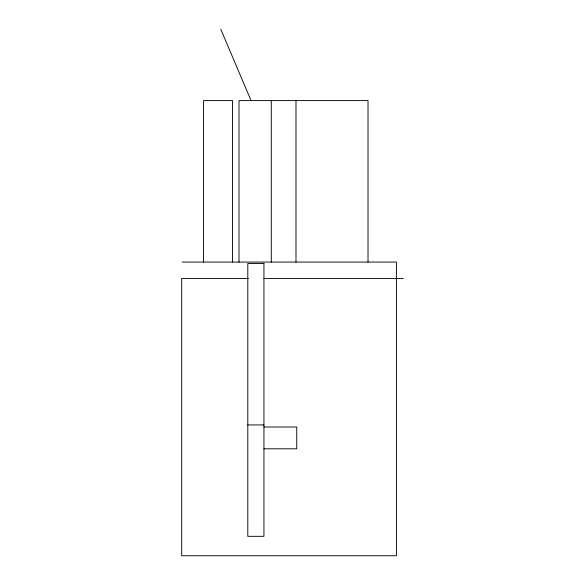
<?xml version="1.0" encoding="UTF-8"?>
<svg xmlns="http://www.w3.org/2000/svg" width="585" height="585" viewBox="0 0 585 585"><rect width="100%" height="100%" fill="white"/><g stroke="black" fill="none" stroke-linecap="round" stroke-linejoin="round"><path stroke-width="0.88" d="M182.184 262.065L396.411 262.065L396.411 555.75L181.694 555.75L181.694 278.46L248.391 278.46M263.923 278.46L403.306 278.46M247.799 424.937L263.945 424.937M263.945 426.999L296.741 426.999L296.741 448.805L263.945 448.805M220.794 29.25L251.06 100.591M368.023 262.065L368.023 100.591L239.002 100.591L239.002 262.065M295.988 100.591L295.988 262.065M271.301 100.591L271.301 262.065M232.53 262.065L232.53 100.591L203.573 100.591L203.573 262.065M263.945 263.469L247.799 263.469L247.799 536.328L263.945 536.328L263.945 263.469"/></g></svg>
